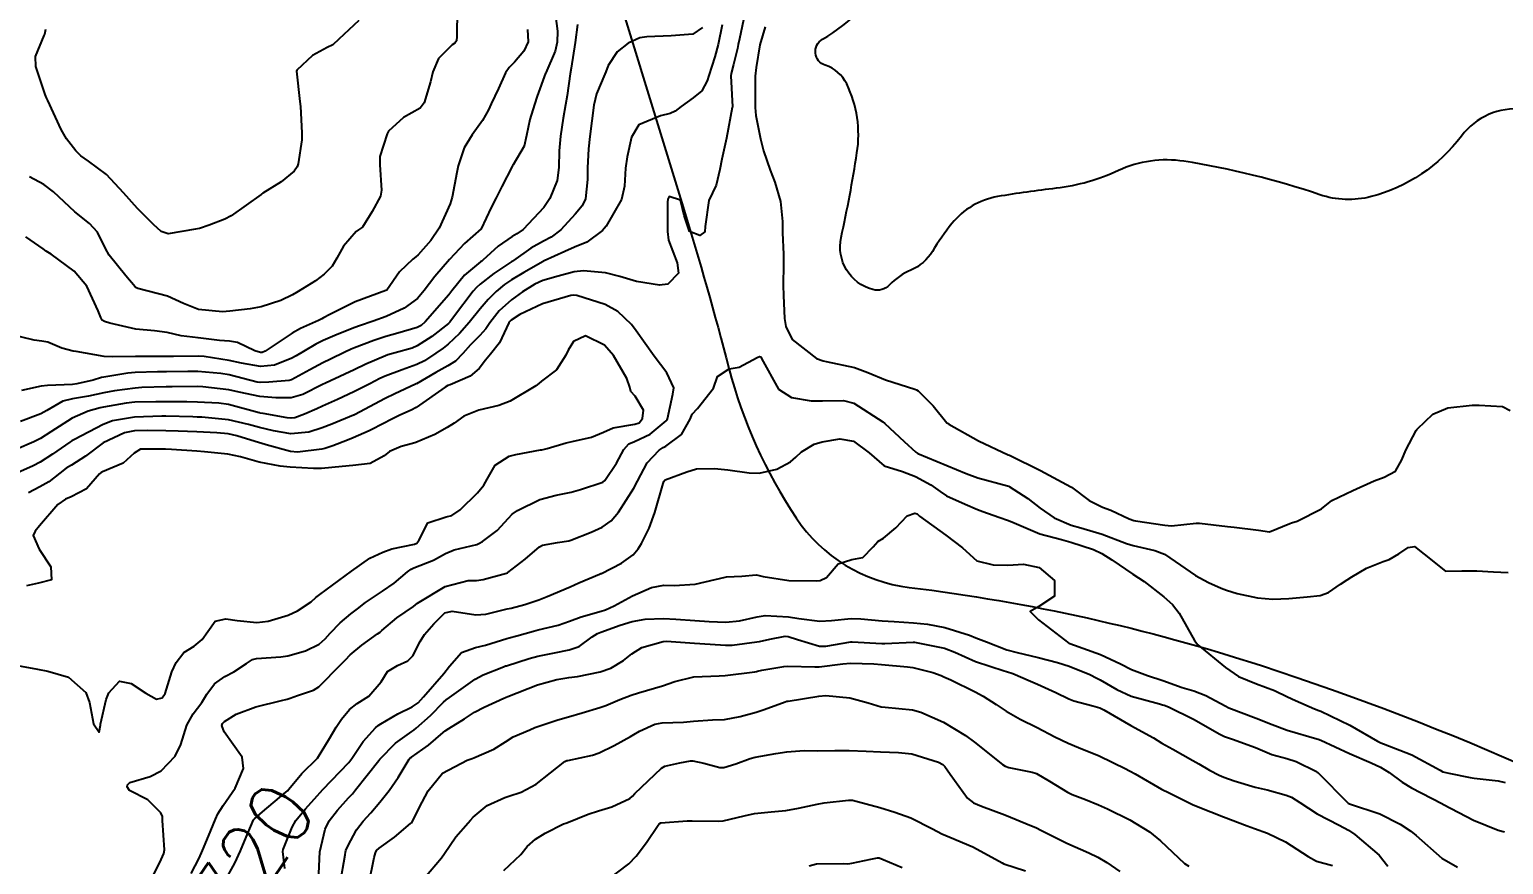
# Model space of a CAD drawing. Header units: metres. Extents: x 318500 to 325275, y 7408834 to 7428799.
# Drawn here: x 320040.2 to 320134.5, y 7413261.7 to 7413315.1 of the extents above; entities that cross this region are included whole.
import ezdxf
from ezdxf.enums import TextEntityAlignment as Align

# ---------------------------------------------------------------- set-up
doc = ezdxf.new("R2010")
doc.units = ezdxf.units.M
doc.header["$MEASUREMENT"] = 0
for name, color, linetype in [('Cotas', 45, 'Continuous'), ('Curvas de Nivel 1m', 11, 'Continuous'), ('Curvas de Nivel 5m', 15, 'Continuous'), ('Hidrografia', 140, 'Continuous'), ('Vias Secundárias', 230, 'Continuous')]:
    doc.layers.add(name, color=color, linetype=linetype)
doc.styles.add('Style-STANDARD', font='STANDARD.shx')

msp = doc.modelspace()

# ---------------------------------------------------------------- linework, layer by layer
at = {"layer": 'Curvas de Nivel 1m', "flags": 128}
for points, elevation in [([(320073.798, 7413316.332), (320073.975, 7413315.047), (320073.953, 7413314.329), (320073.82, 7413313.753), (320073.22, 7413312.372), (320073.207, 7413312.353), (320072.675, 7413310.871), (320072.501, 7413310.35), (320072.206, 7413309.381), (320072, 7413308.358), (320071.841, 7413307.679), (320071.142, 7413306.481), (320071.094, 7413306.418), (320071.07, 7413306.371), (320070.406, 7413305.091), (320070.056, 7413304.381), (320069.733, 7413303.754), (320069.09, 7413302.39), (320068.031, 7413301.451), (320067.06, 7413300.42), (320066.126, 7413299.352), (320065.454, 7413298.444), (320065.025, 7413297.943), (320064.161, 7413297.316), (320063.013, 7413296.787), (320062.191, 7413296.482), (320061.316, 7413296.184), (320061.004, 7413296.075), (320059.882, 7413295.631), (320058.991, 7413295.246), (320058.513, 7413295.009), (320057.717, 7413294.543), (320057.251, 7413294.272), (320056.974, 7413294.12), (320055.871, 7413293.662), (320054.965, 7413293.584), (320053.766, 7413293.8), (320052.97, 7413293.974), (320051.369, 7413294.231), (320050.974, 7413294.256), (320049.404, 7413294.223), (320048.973, 7413294.219), (320047.429, 7413294.227), (320046.973, 7413294.23), (320045.482, 7413294.195), (320044.973, 7413294.22), (320043.177, 7413294.536), (320042.977, 7413294.57), (320042.261, 7413294.751), (320041.367, 7413295.147), (320040.984, 7413295.214), (320040.482, 7413295.278), (320038.988, 7413295.626)], 723), ([(320085.958, 7413316.17), (320085.627, 7413314.547), (320085.543, 7413314.176), (320085.489, 7413313.934), (320085.231, 7413312.906), (320085.08, 7413312.325), (320085.063, 7413312.182), (320085.171, 7413310.199), (320085.166, 7413310.18), (320085.163, 7413310.154), (320084.798, 7413308.186), (320084.49, 7413306.849), (320084.375, 7413306.191), (320084.125, 7413305.195), (320083.653, 7413304.202), (320083.428, 7413302.54), (320083.41, 7413302.205), (320083.086, 7413301.973), (320082.421, 7413302.217), (320082.074, 7413303.246), (320081.844, 7413304.223), (320081.113, 7413304.455), (320081.041, 7413304.301), (320081.027, 7413304.231), (320081.02, 7413304.142), (320081.011, 7413302.231), (320081.081, 7413301.658), (320081.638, 7413300.224), (320081.718, 7413299.555), (320081.039, 7413298.854), (320080.497, 7413298.78), (320079.041, 7413299.026), (320077.972, 7413299.35), (320077.049, 7413299.586), (320075.65, 7413299.705), (320075.05, 7413299.633), (320074.015, 7413299.356), (320073.041, 7413299.08), (320072.527, 7413298.859), (320071.727, 7413298.36), (320071.025, 7413297.858), (320070.249, 7413297.146), (320069.653, 7413296.384), (320069.392, 7413295.998), (320068.998, 7413295.572), (320068.412, 7413294.975), (320067.911, 7413294.406), (320067.459, 7413293.926), (320066.968, 7413293.617), (320066.2, 7413293.193), (320064.95, 7413292.477), (320064.934, 7413292.467), (320064.889, 7413292.451), (320063.572, 7413291.835), (320062.941, 7413291.531), (320060.983, 7413290.499), (320060.949, 7413290.48), (320060.93, 7413290.471), (320059.538, 7413289.903), (320058.917, 7413289.652), (320058.074, 7413289.377), (320056.911, 7413289.284), (320055.813, 7413289.466), (320054.911, 7413289.684), (320054.194, 7413289.872), (320052.916, 7413290.163), (320051.209, 7413290.335), (320050.917, 7413290.346), (320050.641, 7413290.358), (320048.917, 7413290.406), (320048.667, 7413290.414), (320046.917, 7413290.349), (320045.509, 7413290.109), (320044.912, 7413289.875), (320043.078, 7413288.914), (320042.901, 7413288.82), (320042.772, 7413288.742), (320041.67, 7413287.977), (320040.88, 7413287.467), (320040.423, 7413287.229), (320039.412, 7413286.785)], 719), ([(320075.261, 7413315.459), (320075.106, 7413314.312), (320074.859, 7413312.682), (320074.797, 7413312.316), (320074.595, 7413310.923), (320074.494, 7413310.32), (320074.339, 7413309.48), (320074.167, 7413308.325), (320074.09, 7413307.392), (320074.069, 7413306.326), (320073.964, 7413305.491), (320073.493, 7413304.334), (320073.104, 7413303.764), (320071.777, 7413302.36), (320071.375, 7413302.077), (320071.083, 7413301.907), (320070.172, 7413301.28), (320069.209, 7413300.389), (320069.129, 7413300.319), (320069.058, 7413300.271), (320068.018, 7413299.433), (320067.209, 7413298.417), (320067.028, 7413298.177), (320065.506, 7413296.443), (320065.243, 7413296.21), (320065.004, 7413296.083), (320063.75, 7413295.711), (320062.995, 7413295.495), (320062.227, 7413295.246), (320060.984, 7413294.786), (320060.784, 7413294.702), (320060.372, 7413294.509), (320059.442, 7413294.054), (320058.969, 7413293.819), (320058.126, 7413293.375), (320056.953, 7413292.731), (320056.814, 7413292.69), (320055.508, 7413292.572), (320054.95, 7413292.555), (320054.76, 7413292.583), (320052.957, 7413293.046), (320052.437, 7413293.136), (320050.959, 7413293.262), (320050.328, 7413293.271), (320048.959, 7413293.249), (320048.387, 7413293.24), (320046.958, 7413293.21), (320046.486, 7413293.166), (320044.953, 7413292.904), (320044.794, 7413292.871), (320044.267, 7413292.72), (320043.214, 7413292.468), (320042.945, 7413292.438), (320041.335, 7413292.373), (320040.943, 7413292.317), (320039.672, 7413292.05)], 722), ([(320061.262, 7413315.728), (320059.982, 7413314.519), (320059.6, 7413314.17), (320059.242, 7413314.003), (320058.293, 7413313.48), (320057.306, 7413312.549), (320057.282, 7413312.487), (320057.495, 7413310.547), (320057.524, 7413310.209), (320057.623, 7413308.545), (320057.623, 7413308.078), (320057.391, 7413306.547), (320057.32, 7413306.365), (320057.133, 7413306.089), (320056.289, 7413305.396), (320055.112, 7413304.682), (320055.06, 7413304.632), (320055.013, 7413304.581), (320053.089, 7413303.228), (320052.683, 7413303.017), (320051.677, 7413302.624), (320051.078, 7413302.419), (320050.806, 7413302.363), (320049.074, 7413302.08), (320048.624, 7413302.215), (320048.133, 7413302.674), (320047.095, 7413303.702), (320046.195, 7413304.699), (320045.127, 7413305.864), (320043.968, 7413306.728), (320043.471, 7413307.063), (320043.146, 7413307.379), (320042.558, 7413308.153), (320042.218, 7413308.754), (320041.361, 7413310.594), (320041.28, 7413310.769), (320041.193, 7413310.996), (320040.605, 7413312.776), (320040.579, 7413313.424), (320041.135, 7413314.771), (320041.167, 7413314.845), (320041.246, 7413315.17)], 726), ([(320083.261, 7413315.27), (320082.627, 7413314.846), (320081.255, 7413314.75), (320079.687, 7413314.686), (320079.254, 7413314.615), (320078.504, 7413314.271), (320077.804, 7413313.72), (320077.228, 7413312.843), (320077.079, 7413312.434), (320077.015, 7413312.292), (320076.472, 7413311.026), (320076.308, 7413310.299), (320076.174, 7413309.307), (320076.036, 7413308.301), (320075.954, 7413307.506), (320075.893, 7413306.302), (320075.892, 7413305.539), (320075.767, 7413304.303), (320075.545, 7413303.867), (320075.1, 7413303.328), (320074.191, 7413302.323), (320073.564, 7413301.852), (320073.079, 7413301.606), (320072.264, 7413301.161), (320071.153, 7413300.369), (320071.096, 7413300.333), (320071.059, 7413300.308), (320069.893, 7413299.536), (320069.037, 7413298.86), (320068.791, 7413298.637), (320068.588, 7413298.397), (320067.33, 7413296.732), (320067.083, 7413296.419), (320067.051, 7413296.378), (320067.009, 7413296.343), (320065.933, 7413295.499), (320064.987, 7413294.898), (320064.671, 7413294.767), (320063.592, 7413294.464), (320063.123, 7413294.323), (320062.977, 7413294.274), (320061.715, 7413293.742), (320060.963, 7413293.377), (320060.378, 7413293.089), (320059.129, 7413292.527), (320058.949, 7413292.44), (320057.691, 7413291.794), (320056.94, 7413291.585), (320055.953, 7413291.583), (320054.936, 7413291.675), (320053.598, 7413291.942), (320052.942, 7413292.085), (320051.292, 7413292.279), (320050.945, 7413292.296), (320049.32, 7413292.279), (320048.944, 7413292.273), (320047.385, 7413292.242), (320046.943, 7413292.207), (320045.623, 7413292.02), (320044.938, 7413291.894), (320043.966, 7413291.693), (320042.932, 7413291.513), (320042.318, 7413291.361), (320041.304, 7413290.764), (320040.918, 7413290.546), (320039.62, 7413290.076)], 721), ([(320072.049, 7413315.149), (320072.102, 7413314.357), (320071.832, 7413313.77), (320071.23, 7413313.064), (320070.886, 7413312.712), (320070.65, 7413312.376), (320070.208, 7413311.377), (320069.743, 7413310.384), (320069.559, 7413310.014), (320069.179, 7413309.328), (320068.516, 7413308.4), (320067.995, 7413307.57), (320067.62, 7413306.413), (320067.541, 7413306.007), (320067.229, 7413304.418), (320067.106, 7413303.993), (320066.415, 7413302.43), (320065.872, 7413301.644), (320065.064, 7413300.737), (320064.914, 7413300.6), (320064.714, 7413300.453), (320063.877, 7413299.632), (320063.051, 7413298.47), (320063.001, 7413298.441), (320061.022, 7413297.73), (320059.412, 7413296.922), (320059.012, 7413296.704), (320058.902, 7413296.64), (320058.691, 7413296.533), (320057.53, 7413296.016), (320056.998, 7413295.718), (320055.264, 7413294.576), (320055.074, 7413294.483), (320054.978, 7413294.478), (320054.619, 7413294.585), (320053.508, 7413295.125), (320052.986, 7413295.21), (320052.345, 7413295.258), (320050.988, 7413295.414), (320049.893, 7413295.551), (320048.991, 7413295.754), (320048.182, 7413295.862), (320046.993, 7413295.967), (320045.34, 7413296.363), (320044.997, 7413296.456), (320044.845, 7413296.559), (320044.755, 7413296.714), (320044.577, 7413297.146), (320043.869, 7413298.727), (320043.044, 7413299.677), (320041.581, 7413300.762), (320041.263, 7413300.968), (320041.063, 7413301.105), (320039.963, 7413301.889)], 724), ([(320087.262, 7413315.327), (320086.919, 7413314.155), (320086.68, 7413312.706), (320086.626, 7413312.159), (320086.624, 7413310.733), (320086.628, 7413310.158), (320086.665, 7413309.638), (320086.962, 7413308.153), (320087.159, 7413307.388), (320087.59, 7413306.145), (320087.892, 7413305.379), (320088.254, 7413304.139), (320088.368, 7413302.866), (320088.384, 7413302.137), (320088.429, 7413300.777), (320088.441, 7413300.136), (320088.416, 7413298.76), (320088.433, 7413298.136), (320088.497, 7413296.653), (320088.578, 7413296.134), (320088.998, 7413295.319), (320090.561, 7413294.106), (320090.978, 7413293.947), (320091.162, 7413293.912), (320092.972, 7413293.519), (320093.839, 7413293.19), (320094.96, 7413292.721), (320096.845, 7413292.128), (320096.951, 7413292.092), (320097.053, 7413292.018), (320098.006, 7413291.07), (320098.9, 7413289.99), (320098.93, 7413289.959), (320099.02, 7413289.897), (320100.913, 7413288.836), (320102.82, 7413287.941), (320102.9, 7413287.915), (320102.939, 7413287.9), (320104.885, 7413286.924), (320106.822, 7413285.89), (320106.87, 7413285.856), (320107.992, 7413285.004), (320108.857, 7413284.585), (320109.395, 7413284.391), (320110.554, 7413283.834), (320110.849, 7413283.737), (320110.965, 7413283.712), (320112.844, 7413283.423), (320113.261, 7413283.387), (320114.847, 7413283.563), (320115.055, 7413283.569), (320116.844, 7413283.345), (320117.287, 7413283.302), (320118.841, 7413283.103), (320119.545, 7413283.014), (320120.848, 7413283.541), (320120.955, 7413283.591), (320121.315, 7413283.693), (320122.858, 7413284.468), (320123.518, 7413285.009), (320124.87, 7413285.65), (320126.231, 7413286.278), (320126.883, 7413286.499), (320127.602, 7413286.897), (320127.996, 7413287.604), (320128.27, 7413288.24), (320128.928, 7413289.483), (320128.97, 7413289.548), (320129.001, 7413289.589), (320129.983, 7413290.536), (320130.944, 7413290.94), (320132.508, 7413291.109), (320132.946, 7413291.111), (320134.445, 7413291.018), (320134.943, 7413290.762)], 718), ([(320048.131, 7413261.061), (320048.538, 7413261.848), (320048.784, 7413262.419), (320048.825, 7413262.656), (320048.698, 7413264.538), (320048.704, 7413264.658), (320048.708, 7413264.785), (320048.584, 7413265.034), (320047.769, 7413265.85), (320046.598, 7413266.457), (320046.449, 7413266.692), (320046.467, 7413266.826), (320046.604, 7413266.978), (320047.922, 7413267.359), (320048.616, 7413267.721), (320049.507, 7413268.647), (320049.883, 7413269.399), (320050.259, 7413270.636), (320050.667, 7413271.359), (320051.209, 7413272.091), (320051.542, 7413272.621), (320052.035, 7413273.272), (320052.697, 7413273.742), (320053.264, 7413274.04), (320054.073, 7413274.59), (320054.455, 7413274.843), (320054.715, 7413274.897), (320056.271, 7413275.002), (320056.718, 7413275.077), (320057.858, 7413275.403), (320058.729, 7413275.829), (320059.106, 7413276.153), (320059.431, 7413276.52), (320060.07, 7413277.191), (320060.759, 7413277.766), (320061.172, 7413278.085), (320061.693, 7413278.486), (320062.777, 7413279.211), (320063.529, 7413279.716), (320064.386, 7413280.454), (320064.618, 7413280.627), (320064.794, 7413280.697), (320066.048, 7413281.184), (320066.808, 7413281.62), (320067.361, 7413281.862), (320068.817, 7413282.203), (320068.953, 7413282.253), (320069.185, 7413282.386), (320070.11, 7413283.098), (320070.843, 7413283.891), (320071.08, 7413284.133), (320071.413, 7413284.362), (320072.857, 7413285.065), (320073.897, 7413285.361), (320074.862, 7413285.553), (320075.458, 7413285.711), (320076.869, 7413286.179), (320076.999, 7413286.288), (320077.76, 7413287.404), (320078.22, 7413288.27), (320078.539, 7413288.632), (320078.908, 7413288.785), (320079.902, 7413289.258), (320080.928, 7413290.112), (320080.986, 7413290.172), (320081.014, 7413290.229), (320081.365, 7413291.807), (320081.424, 7413292.225), (320080.964, 7413293.186), (320080.173, 7413294.242), (320079.004, 7413295.875), (320078.71, 7413296.265), (320077.848, 7413297.108), (320077.023, 7413297.561), (320075.218, 7413298.118), (320075.028, 7413298.142), (320074.833, 7413298.118), (320073.023, 7413297.592), (320071.572, 7413296.918), (320071.012, 7413296.549), (320070.917, 7413296.465), (320070.856, 7413296.372), (320070.26, 7413295.108), (320069.699, 7413294.383), (320069.364, 7413293.996), (320068.966, 7413293.457), (320068.397, 7413292.96), (320067.099, 7413292.418), (320066.949, 7413292.368), (320066.794, 7413292.267), (320064.935, 7413290.962), (320064.604, 7413290.783), (320063.893, 7413290.46), (320063.241, 7413290.151), (320062.923, 7413289.99), (320061.923, 7413289.477), (320060.908, 7413289.018), (320060.537, 7413288.874), (320059.605, 7413288.519), (320059.087, 7413288.338), (320058.896, 7413288.296), (320057.334, 7413288.105), (320056.894, 7413288.136), (320055.331, 7413288.574), (320054.995, 7413288.672), (320054.901, 7413288.702), (320053.452, 7413289.148), (320052.907, 7413289.275), (320052.179, 7413289.346), (320050.908, 7413289.403), (320049.706, 7413289.446), (320048.908, 7413289.474), (320047.731, 7413289.5), (320046.908, 7413289.478), (320046.271, 7413289.332), (320044.9, 7413288.71), (320043.769, 7413287.845), (320042.878, 7413287.282), (320042.547, 7413287.073), (320042.132, 7413286.751), (320041.423, 7413286.2), (320040.857, 7413285.892), (320040.128, 7413285.5)], 718), ([(320038.952, 7413274.542), (320040.702, 7413274.216), (320041.361, 7413274.1), (320042.695, 7413273.708), (320043.795, 7413272.723), (320044.04, 7413272.086), (320044.296, 7413270.715), (320044.652, 7413270.189), (320044.732, 7413270.637), (320044.738, 7413270.709), (320045.095, 7413272.286), (320045.262, 7413272.704), (320045.939, 7413273.45), (320046.689, 7413273.296), (320047.634, 7413272.676), (320048.319, 7413272.308), (320048.677, 7413272.389), (320048.878, 7413272.657), (320049.301, 7413274.051), (320049.568, 7413274.647), (320050.071, 7413275.288), (320050.726, 7413275.692), (320051.248, 7413276.109), (320051.605, 7413276.621), (320052.08, 7413277.283), (320052.748, 7413277.445), (320053.473, 7413277.325), (320054.746, 7413277.197), (320055.464, 7413277.286), (320056.751, 7413277.68), (320057.348, 7413277.95), (320058.206, 7413278.536), (320058.509, 7413278.797), (320058.775, 7413279), (320060.79, 7413280.5), (320061.964, 7413281.321), (320062.809, 7413281.715), (320063.366, 7413281.911), (320064.817, 7413282.221), (320064.984, 7413282.281), (320065.111, 7413282.446), (320065.682, 7413283.592), (320066.843, 7413283.966), (320067.206, 7413284.053), (320067.748, 7413284.407), (320068.861, 7413285.505), (320069.263, 7413285.989), (320069.481, 7413286.384), (320069.992, 7413287.271), (320070.892, 7413287.841), (320071.306, 7413287.952), (320072.899, 7413288.247), (320072.977, 7413288.261), (320073.322, 7413288.334), (320074.53, 7413288.691), (320074.907, 7413288.777), (320076.152, 7413289.057), (320076.917, 7413289.393), (320077.539, 7413289.663), (320078.924, 7413289.891), (320079.197, 7413289.985), (320079.42, 7413290.253), (320079.477, 7413290.793), (320078.944, 7413291.681), (320078.662, 7413291.98), (320078.603, 7413292.265), (320078.415, 7413292.811), (320077.555, 7413294.281), (320076.99, 7413294.954), (320075.764, 7413295.537), (320074.993, 7413295.191), (320074.666, 7413294.634), (320074.508, 7413294.317), (320073.914, 7413293.378), (320072.954, 7413292.64), (320072.792, 7413292.503), (320072.591, 7413292.345), (320070.94, 7413291.36), (320070.227, 7413291.088), (320068.934, 7413290.789), (320067.982, 7413290.404), (320067.373, 7413289.963), (320066.919, 7413289.674), (320066.118, 7413289.226), (320064.904, 7413288.715), (320064.695, 7413288.661), (320063.982, 7413288.459), (320063.225, 7413288.137), (320062.891, 7413287.874), (320061.985, 7413287.382), (320060.881, 7413287.247), (320060.196, 7413287.194), (320058.878, 7413287.067), (320058.364, 7413287.049), (320056.879, 7413287.133), (320056.231, 7413287.209), (320054.883, 7413287.461), (320053.688, 7413287.798), (320052.89, 7413287.977), (320051.396, 7413288.122), (320050.893, 7413288.175), (320049.271, 7413288.277), (320048.894, 7413288.286), (320047.293, 7413288.286), (320046.89, 7413288.044), (320046.184, 7413287.394), (320044.872, 7413286.848), (320044.777, 7413286.806), (320044.674, 7413286.713), (320043.83, 7413285.75), (320042.848, 7413285.253), (320042.499, 7413285.091), (320042.009, 7413284.752), (320040.826, 7413283.39), (320040.551, 7413283.044), (320040.422, 7413282.774), (320040.807, 7413281.898), (320041.548, 7413280.759), (320041.603, 7413279.932), (320040.774, 7413279.726), (320040.006, 7413279.543)], 717), ([(320050.528, 7413261.142), (320051.042, 7413262.125), (320051.271, 7413262.623), (320051.647, 7413263.536), (320052.093, 7413264.615), (320052.243, 7413264.954), (320052.589, 7413265.493), (320053.351, 7413266.599), (320053.887, 7413267.859), (320053.795, 7413268.593), (320052.654, 7413270.202), (320052.507, 7413270.612), (320052.54, 7413270.733), (320052.663, 7413270.867), (320053.407, 7413271.339), (320054.672, 7413271.816), (320056.326, 7413272.204), (320056.678, 7413272.303), (320056.861, 7413272.365), (320057.335, 7413272.543), (320058.354, 7413272.873), (320058.695, 7413273.08), (320060.115, 7413274.509), (320060.401, 7413274.818), (320060.72, 7413275.139), (320061.456, 7413275.762), (320062.454, 7413276.474), (320062.62, 7413276.593), (320062.743, 7413276.702), (320063.705, 7413277.511), (320064.767, 7413278.231), (320064.885, 7413278.332), (320065.018, 7413278.446), (320066.781, 7413279.499), (320068.269, 7413279.882), (320068.785, 7413279.888), (320069.224, 7413279.947), (320070.707, 7413280.371), (320070.77, 7413280.39), (320070.79, 7413280.403), (320071.905, 7413281.252), (320072.816, 7413282.043), (320073.009, 7413282.145), (320073.982, 7413282.323), (320074.693, 7413282.44), (320074.823, 7413282.478), (320076.138, 7413282.989), (320076.835, 7413283.295), (320077.414, 7413283.709), (320077.878, 7413284.275), (320078.865, 7413285.805), (320079.088, 7413286.257), (320079.711, 7413287.424), (320080.489, 7413288.236), (320080.735, 7413288.4), (320080.904, 7413288.495), (320081.911, 7413289.224), (320082.458, 7413290.215), (320082.605, 7413290.542), (320082.937, 7413290.895), (320083.966, 7413292.195), (320084.212, 7413292.94), (320084.969, 7413293.431), (320085.596, 7413293.545), (320086.752, 7413294.153), (320086.903, 7413294.23), (320086.981, 7413294.195), (320087.012, 7413294.15), (320087.04, 7413294.089), (320088.118, 7413292.138), (320088.945, 7413291.6), (320090.219, 7413291.387), (320090.943, 7413291.395), (320092.271, 7413291.407), (320092.942, 7413291.231), (320094.791, 7413290.051), (320094.928, 7413289.935), (320096.157, 7413288.786), (320096.901, 7413288.1), (320097.043, 7413288.018), (320098.889, 7413287.244), (320100.124, 7413286.735), (320100.877, 7413286.467), (320102.78, 7413285.941), (320102.854, 7413285.924), (320102.87, 7413285.914), (320104.083, 7413285.143), (320104.856, 7413284.517), (320105.755, 7413283.901), (320106.843, 7413283.443), (320107.458, 7413283.264), (320108.835, 7413282.859), (320110.396, 7413282.267), (320110.824, 7413282.129), (320112.2, 7413281.816), (320112.817, 7413281.578), (320113.501, 7413281.108), (320114.796, 7413280.209), (320115.63, 7413279.767), (320116.436, 7413279.405), (320116.785, 7413279.264), (320117.463, 7413279.064), (320118.781, 7413278.788), (320119.759, 7413278.694), (320120.78, 7413278.749), (320121.957, 7413278.858), (320122.783, 7413278.93), (320123.315, 7413279.134), (320124.086, 7413279.657), (320124.504, 7413279.943), (320124.797, 7413280.129), (320125.751, 7413280.691), (320126.812, 7413281.116), (320127.201, 7413281.227), (320127.809, 7413281.605), (320128.412, 7413282.01), (320128.827, 7413282.059), (320129.446, 7413281.584), (320130.804, 7413280.486), (320131.849, 7413280.51), (320132.805, 7413280.514), (320133.882, 7413280.445), (320134.803, 7413280.401)], 719), ([(320056.534, 7413261.462), (320056.392, 7413262.552), (320056.418, 7413262.686), (320056.557, 7413263.001), (320057, 7413264.12), (320057.238, 7413264.543), (320057.848, 7413265.277), (320058.604, 7413266.112), (320058.797, 7413266.337), (320058.971, 7413266.525), (320060.628, 7413268.256), (320060.81, 7413268.497), (320061.536, 7413269.597), (320062.331, 7413270.475), (320062.51, 7413270.624), (320062.664, 7413270.73), (320063.768, 7413271.364), (320064.68, 7413271.799), (320065.064, 7413272.065), (320065.411, 7413272.439), (320066.705, 7413273.942), (320067.073, 7413274.415), (320067.831, 7413275.296), (320068.728, 7413275.609), (320069.362, 7413275.753), (320070.737, 7413276.182), (320070.883, 7413276.222), (320071.379, 7413276.36), (320072.435, 7413276.655), (320072.746, 7413276.734), (320074.03, 7413277.042), (320074.755, 7413277.292), (320075.488, 7413277.574), (320076.764, 7413277.921), (320077.042, 7413278.009), (320077.6, 7413278.278), (320078.777, 7413278.917), (320079.99, 7413279.45), (320080.784, 7413279.593), (320081.436, 7413279.571), (320082.785, 7413279.66), (320084.712, 7413280.104), (320084.789, 7413280.119), (320085.776, 7413280.165), (320086.696, 7413280.247), (320086.791, 7413280.244), (320087.137, 7413280.147), (320088.788, 7413279.899), (320090.557, 7413279.873), (320090.788, 7413279.9), (320091.185, 7413280.094), (320091.937, 7413280.949), (320092.808, 7413281.239), (320093.514, 7413281.358), (320094.173, 7413282.056), (320094.486, 7413282.392), (320094.828, 7413282.603), (320095.621, 7413283.256), (320096.355, 7413284.027), (320096.852, 7413284.196), (320096.983, 7413284.15), (320097.145, 7413284.016), (320098.832, 7413282.802), (320099.898, 7413281.979), (320100.808, 7413281.147), (320101.854, 7413280.905), (320102.804, 7413280.872), (320103.794, 7413280.936), (320104.802, 7413280.732), (320105.79, 7413279.9), (320105.79, 7413278.89), (320104.773, 7413278.225), (320104.229, 7413277.918), (320104.762, 7413277.384), (320106.706, 7413275.89), (320106.74, 7413275.875), (320106.758, 7413275.871), (320108.73, 7413275.165), (320110.004, 7413274.558), (320110.716, 7413274.207), (320111.728, 7413273.82), (320112.707, 7413273.485), (320113.96, 7413273.048), (320114.7, 7413272.823), (320115.473, 7413272.544), (320116.691, 7413271.874), (320116.94, 7413271.748), (320118.68, 7413271.084), (320119.718, 7413270.671), (320120.669, 7413270.325), (320122.569, 7413269.764), (320122.661, 7413269.736), (320122.816, 7413269.668), (320124.648, 7413268.83), (320126.047, 7413268.221), (320126.635, 7413267.95), (320127.202, 7413267.611), (320128.021, 7413266.996), (320128.62, 7413266.628), (320130.565, 7413265.616), (320130.61, 7413265.594), (320130.627, 7413265.586), (320130.665, 7413265.569), (320132.595, 7413264.549), (320134.175, 7413263.927), (320134.585, 7413263.817)], 721), ([(320058.674, 7413260.679), (320058.763, 7413262.527), (320059.102, 7413263.992), (320059.369, 7413264.518), (320059.898, 7413265.203), (320060.602, 7413265.983), (320060.849, 7413266.253), (320061.047, 7413266.493), (320062.539, 7413268.381), (320062.612, 7413268.47), (320063.618, 7413269.488), (320064.657, 7413270.238), (320064.781, 7413270.326), (320064.931, 7413270.446), (320065.857, 7413271.248), (320066.685, 7413272.104), (320066.852, 7413272.253), (320067.062, 7413272.414), (320068.702, 7413273.583), (320069.229, 7413273.861), (320070.526, 7413274.372), (320070.658, 7413274.423), (320070.711, 7413274.438), (320072.17, 7413274.896), (320072.721, 7413275.043), (320073.776, 7413275.273), (320074.727, 7413275.458), (320075.359, 7413275.675), (320076.201, 7413276.295), (320076.531, 7413276.505), (320076.744, 7413276.587), (320077.996, 7413277.027), (320078.755, 7413277.277), (320079.586, 7413277.419), (320080.758, 7413277.458), (320081.553, 7413277.427), (320082.757, 7413277.33), (320083.692, 7413277.26), (320084.756, 7413277.22), (320085.618, 7413277.306), (320086.761, 7413277.572), (320087.262, 7413277.645), (320088.762, 7413277.57), (320089.423, 7413277.457), (320090.758, 7413277.286), (320091.505, 7413277.342), (320092.761, 7413277.457), (320093.391, 7413277.433), (320094.759, 7413277.307), (320095.53, 7413277.267), (320096.758, 7413277.187), (320097.661, 7413277.102), (320098.754, 7413276.893), (320100.335, 7413276.385), (320100.744, 7413276.234), (320101.431, 7413275.96), (320102.733, 7413275.465), (320103.381, 7413275.28), (320104.726, 7413274.965), (320105.974, 7413274.645), (320106.718, 7413274.412), (320108.034, 7413273.87), (320108.492, 7413273.648), (320108.707, 7413273.533), (320109.776, 7413272.919), (320110.697, 7413272.493), (320112.507, 7413271.997), (320112.691, 7413271.947), (320112.795, 7413271.913), (320113.08, 7413271.804), (320114.678, 7413271.012), (320116.362, 7413270.057), (320116.662, 7413269.913), (320117.171, 7413269.745), (320118.652, 7413269.205), (320119.693, 7413268.761), (320120.642, 7413268.495), (320121.252, 7413268.304), (320122.544, 7413267.671), (320122.598, 7413267.638), (320122.629, 7413267.615), (320124.57, 7413265.65), (320124.61, 7413265.619), (320124.66, 7413265.599), (320126.6, 7413264.957), (320127.896, 7413264.295), (320128.584, 7413263.861), (320128.927, 7413263.587), (320130.558, 7413262.132), (320131.564, 7413261.555)], 722), ([(320060.065, 7413260.507), (320060.38, 7413262.335), (320060.403, 7413262.502), (320060.434, 7413262.619), (320060.556, 7413262.896), (320061.117, 7413263.947), (320061.538, 7413264.486), (320062.037, 7413265.029), (320062.599, 7413265.712), (320062.94, 7413266.131), (320063.199, 7413266.464), (320063.792, 7413267.284), (320064.479, 7413268.452), (320064.546, 7413268.536), (320064.632, 7413268.597), (320065.72, 7413269.358), (320066.656, 7413270.167), (320066.796, 7413270.28), (320067.025, 7413270.415), (320068.027, 7413271.043), (320068.676, 7413271.458), (320069.283, 7413271.782), (320070.553, 7413272.371), (320070.648, 7413272.413), (320070.691, 7413272.429), (320070.796, 7413272.473), (320072.699, 7413273.225), (320073.937, 7413273.557), (320074.704, 7413273.678), (320075.254, 7413273.755), (320076.708, 7413274.048), (320077.381, 7413274.28), (320078.208, 7413274.777), (320078.724, 7413275.21), (320079.369, 7413275.612), (320080.737, 7413275.998), (320080.956, 7413276.009), (320082.735, 7413275.88), (320083.087, 7413275.852), (320084.733, 7413275.746), (320085.148, 7413275.76), (320086.737, 7413275.965), (320086.894, 7413275.992), (320087.557, 7413276.142), (320088.547, 7413276.328), (320088.743, 7413276.311), (320089.345, 7413276.121), (320090.734, 7413275.698), (320091.14, 7413275.688), (320092.738, 7413275.965), (320092.835, 7413275.973), (320094.737, 7413275.858), (320094.93, 7413275.854), (320096.739, 7413275.941), (320096.816, 7413275.942), (320098.734, 7413275.571), (320099.403, 7413275.311), (320100.721, 7413274.701), (320102.551, 7413274.104), (320102.712, 7413274.061), (320103.109, 7413273.934), (320104.249, 7413273.461), (320104.703, 7413273.256), (320105.861, 7413272.736), (320106.694, 7413272.32), (320107.007, 7413272.199), (320108.223, 7413271.867), (320108.688, 7413271.735), (320108.93, 7413271.613), (320110.672, 7413270.614), (320112.108, 7413269.816), (320112.655, 7413269.493), (320113.358, 7413269.091), (320114.639, 7413268.379), (320115.017, 7413268.155), (320115.698, 7413267.764), (320116.317, 7413267.445), (320116.626, 7413267.315), (320117.283, 7413267.084), (320118.619, 7413266.674), (320119.392, 7413266.493), (320120.615, 7413266.166), (320120.939, 7413266.021), (320121.469, 7413265.687), (320122.599, 7413264.96), (320123.996, 7413264.248), (320124.584, 7413263.916), (320125, 7413263.644), (320126.56, 7413262.314), (320127.105, 7413261.612)], 723), ([(320061.901, 7413260.479), (320062.245, 7413262.172), (320062.329, 7413262.473), (320062.404, 7413262.62), (320062.555, 7413262.776), (320063.546, 7413263.48), (320064.578, 7413264.34), (320064.634, 7413264.395), (320064.674, 7413264.449), (320065.323, 7413265.715), (320065.691, 7413266.434), (320066.621, 7413267.568), (320068.197, 7413268.396), (320068.521, 7413268.502), (320068.632, 7413268.544), (320069.908, 7413269.111), (320070.648, 7413269.569), (320071.135, 7413269.881), (320072.21, 7413270.347), (320072.526, 7413270.478), (320072.663, 7413270.535), (320074.008, 7413270.981), (320074.673, 7413271.159), (320075.563, 7413271.415), (320076.682, 7413271.757), (320077.066, 7413271.903), (320077.966, 7413272.271), (320078.693, 7413272.553), (320079.153, 7413272.712), (320080.699, 7413273.162), (320081.492, 7413273.432), (320082.705, 7413273.727), (320084.316, 7413273.796), (320084.706, 7413273.81), (320086.612, 7413274.055), (320086.709, 7413274.074), (320086.767, 7413274.092), (320087.056, 7413274.147), (320088.452, 7413274.395), (320088.714, 7413274.422), (320090.443, 7413274.375), (320090.714, 7413274.376), (320092.237, 7413274.558), (320092.718, 7413274.598), (320094.214, 7413274.558), (320094.717, 7413274.52), (320096.377, 7413274.364), (320096.714, 7413274.317), (320097.989, 7413274.001), (320098.526, 7413273.81), (320098.707, 7413273.736), (320099.152, 7413273.539), (320100.698, 7413272.763), (320101.221, 7413272.488), (320102.049, 7413271.95), (320102.684, 7413271.524), (320103.576, 7413271.027), (320104.669, 7413270.48), (320105.801, 7413269.899), (320106.654, 7413269.485), (320107.313, 7413269.218), (320108.642, 7413268.673), (320110.343, 7413267.834), (320110.533, 7413267.735), (320110.629, 7413267.685), (320110.939, 7413267.515), (320112.617, 7413266.549), (320113.111, 7413266.299), (320114.149, 7413265.787), (320114.607, 7413265.565), (320114.975, 7413265.404), (320116.595, 7413264.777), (320118.117, 7413264.205), (320118.585, 7413264.031), (320119.415, 7413263.717), (320120.572, 7413263.171), (320122.007, 7413262.229), (320122.554, 7413261.942), (320123.579, 7413261.66)], 724), ([(320070.54, 7413261.336), (320071.624, 7413262.354), (320072.037, 7413262.868), (320072.565, 7413263.337), (320073.185, 7413263.716), (320074.371, 7413264.313), (320074.518, 7413264.374), (320074.581, 7413264.396), (320075.936, 7413264.951), (320076.593, 7413265.159), (320077.463, 7413265.411), (320078.605, 7413265.941), (320078.772, 7413266.093), (320078.918, 7413266.255), (320080.627, 7413267.893), (320080.841, 7413268.014), (320081.8, 7413268.218), (320082.489, 7413268.354), (320082.632, 7413268.353), (320083.345, 7413268.199), (320084.374, 7413267.931), (320084.627, 7413267.927), (320085.39, 7413268.169), (320086.296, 7413268.494), (320086.636, 7413268.582), (320087.955, 7413268.822), (320088.642, 7413268.93), (320089.752, 7413269.005), (320090.643, 7413268.997), (320091.722, 7413269.006), (320092.644, 7413269.009), (320093.72, 7413268.983), (320094.643, 7413268.934), (320095.798, 7413268.877), (320096.642, 7413268.802), (320098.357, 7413268.271), (320098.632, 7413268.112), (320098.759, 7413267.989), (320099.101, 7413267.509), (320100.216, 7413265.974), (320100.605, 7413265.66), (320101.117, 7413265.448), (320102.594, 7413264.904), (320104.299, 7413264.2), (320104.583, 7413264.086), (320104.948, 7413263.906), (320106.568, 7413263.081), (320107.97, 7413262.458), (320108.555, 7413262.192), (320109.136, 7413261.851), (320109.97, 7413261.265)], 726), ([(320076.595, 7413260.289), (320078.545, 7413261.772), (320079.018, 7413262.253), (320079.679, 7413263.128), (320080.422, 7413264.232), (320080.489, 7413264.324), (320080.582, 7413264.396), (320082.284, 7413264.514), (320082.585, 7413264.514), (320084.281, 7413264.488), (320084.585, 7413264.516), (320085.921, 7413264.829), (320086.592, 7413264.975), (320087.65, 7413265.084), (320088.596, 7413265.186), (320089.394, 7413265.322), (320090.602, 7413265.582), (320091.038, 7413265.659), (320092.607, 7413265.847), (320092.844, 7413265.83), (320094.6, 7413265.362), (320095.559, 7413265.072), (320096.59, 7413264.699), (320097.977, 7413263.999), (320098.576, 7413263.692), (320099.077, 7413263.48), (320100.563, 7413262.845), (320102.234, 7413261.945), (320102.432, 7413261.825), (320102.548, 7413261.774), (320103.933, 7413261.308)], 727), ([(320090.083, 7413261.645), (320090.547, 7413261.774), (320092.251, 7413261.778), (320092.547, 7413261.774), (320092.818, 7413261.797), (320094.023, 7413262.055), (320094.458, 7413262.145), (320094.551, 7413262.141), (320094.827, 7413262.046), (320096.041, 7413261.523)], 728)]:
    msp.add_lwpolyline(points, dxfattribs=dict(at, elevation=elevation))
at = {"layer": 'Curvas de Nivel 5m', "flags": 128}
for points, elevation in [([(320067.556, 7413316.416), (320067.531, 7413314.694), (320067.52, 7413314.416), (320067.4, 7413314.265), (320067.246, 7413314.161), (320066.367, 7413313.298), (320066.009, 7413312.438), (320065.851, 7413311.799), (320065.452, 7413310.446), (320065.187, 7413310.118), (320064.119, 7413309.523), (320063.172, 7413308.645), (320063.071, 7413308.471), (320062.607, 7413307.019), (320062.599, 7413306.478), (320062.725, 7413304.867), (320062.65, 7413304.477), (320062.114, 7413303.498), (320061.505, 7413302.494), (320061.25, 7413302.335), (320061.086, 7413302.229), (320060.289, 7413301.294), (320059.865, 7413300.518), (320059.564, 7413300.011), (320059.044, 7413299.489), (320058.499, 7413299.075), (320057.669, 7413298.544), (320057.266, 7413298.309), (320057.026, 7413298.178), (320056.264, 7413297.806), (320055.012, 7413297.394), (320054.317, 7413297.284), (320053.008, 7413297.13), (320052.539, 7413297.083), (320051.009, 7413297.229), (320050.039, 7413297.621), (320049.021, 7413298.085), (320047.133, 7413298.584), (320047.029, 7413298.621), (320046.948, 7413298.691), (320046.345, 7413299.392), (320045.295, 7413300.708), (320045.064, 7413301.133), (320044.533, 7413302.176), (320044.021, 7413302.726), (320043.091, 7413303.48), (320041.728, 7413304.761), (320041.117, 7413305.235), (320040.182, 7413305.721)], 725), ([(320084.511, 7413315.44), (320084.254, 7413314.195), (320084.043, 7413313.393), (320083.656, 7413312.203), (320083.55, 7413311.87), (320083.205, 7413311.23), (320082.648, 7413310.766), (320081.888, 7413310.223), (320081.499, 7413309.914), (320081.185, 7413309.776), (320080.568, 7413309.624), (320079.178, 7413309.056), (320078.722, 7413308.267), (320078.43, 7413306.991), (320078.336, 7413306.272), (320078.272, 7413305.123), (320078.075, 7413304.276), (320077.093, 7413302.57), (320076.971, 7413302.411), (320076.866, 7413302.292), (320075.849, 7413301.532), (320075.074, 7413301.213), (320074.438, 7413300.951), (320073.122, 7413300.339), (320073.077, 7413300.322), (320073.06, 7413300.313), (320071.814, 7413299.593), (320071.041, 7413299.128), (320070.59, 7413298.821), (320070.059, 7413298.38), (320069.538, 7413297.871), (320069.019, 7413297.269), (320068.334, 7413296.4), (320067.715, 7413295.694), (320066.989, 7413295.009), (320066.657, 7413294.753), (320066.194, 7413294.432), (320065.461, 7413293.954), (320064.969, 7413293.709), (320064.047, 7413293.375), (320062.958, 7413292.97), (320062.615, 7413292.815), (320061.973, 7413292.485), (320060.945, 7413291.953), (320059.904, 7413291.48), (320058.935, 7413291.043), (320058.584, 7413290.883), (320057.796, 7413290.541), (320057.174, 7413290.3), (320056.926, 7413290.273), (320056.678, 7413290.305), (320055.133, 7413290.577), (320054.949, 7413290.608), (320054.92, 7413290.612), (320054.881, 7413290.621), (320052.928, 7413291.144), (320052.305, 7413291.241), (320050.93, 7413291.305), (320050.252, 7413291.319), (320048.93, 7413291.331), (320048.266, 7413291.334), (320046.929, 7413291.298), (320046.384, 7413291.24), (320044.924, 7413290.974), (320044.705, 7413290.932), (320043.95, 7413290.725), (320042.915, 7413290.275), (320041.552, 7413289.406), (320040.902, 7413288.976), (320040.768, 7413288.905), (320040.47, 7413288.774), (320039.382, 7413288.296)], 720), ([(320052.675, 7413260.608), (320053.339, 7413261.797), (320053.687, 7413262.593), (320053.938, 7413263.21), (320054.528, 7413264.581), (320054.581, 7413264.649), (320055.102, 7413265.089), (320056.598, 7413266.343), (320056.704, 7413266.444), (320056.79, 7413266.548), (320057.623, 7413267.537), (320058.63, 7413268.53), (320059.377, 7413269.791), (320059.824, 7413270.513), (320060.161, 7413271.014), (320060.677, 7413271.646), (320061.158, 7413272.018), (320061.908, 7413272.482), (320062.699, 7413273.41), (320063.103, 7413274.069), (320063.738, 7413274.46), (320064.408, 7413274.76), (320064.719, 7413275.08), (320065.182, 7413275.994), (320065.477, 7413276.439), (320066.062, 7413277.119), (320066.761, 7413277.815), (320067.24, 7413277.936), (320068.759, 7413277.688), (320069.399, 7413277.745), (320070.766, 7413278.072), (320071.003, 7413278.129), (320071.877, 7413278.353), (320072.773, 7413278.658), (320073.323, 7413278.879), (320074.782, 7413279.497), (320075.35, 7413279.739), (320076.657, 7413280.291), (320076.75, 7413280.332), (320076.791, 7413280.348), (320078.08, 7413280.992), (320078.809, 7413281.54), (320079.143, 7413281.927), (320079.346, 7413282.252), (320079.844, 7413283.235), (320080.207, 7413284.24), (320080.742, 7413286.105), (320080.786, 7413286.231), (320080.816, 7413286.285), (320080.871, 7413286.327), (320082.258, 7413286.838), (320082.882, 7413287.034), (320084.027, 7413287.049), (320084.882, 7413286.97), (320086.252, 7413286.787), (320086.879, 7413286.753), (320088.005, 7413287.017), (320088.89, 7413287.49), (320089.232, 7413287.788), (320089.585, 7413288.12), (320090.392, 7413288.623), (320090.91, 7413288.774), (320092.041, 7413288.955), (320092.911, 7413288.808), (320093.917, 7413288.06), (320094.888, 7413287.236), (320096.052, 7413286.863), (320096.878, 7413286.544), (320097.867, 7413286.005), (320098.456, 7413285.586), (320098.863, 7413285.318), (320100.061, 7413284.775), (320100.855, 7413284.435), (320101.193, 7413284.304), (320102.22, 7413283.949), (320102.847, 7413283.726), (320103.205, 7413283.574), (320104.835, 7413282.884), (320106.218, 7413282.507), (320106.827, 7413282.345), (320108.279, 7413281.868), (320108.816, 7413281.626), (320109.453, 7413281.208), (320110.797, 7413280.305), (320111.51, 7413279.823), (320112.78, 7413278.853), (320113.329, 7413278.355), (320113.755, 7413277.795), (320114.744, 7413276.061), (320114.951, 7413275.777), (320116.719, 7413274.331), (320117.56, 7413273.742), (320118.705, 7413273.28), (320119.854, 7413272.865), (320120.697, 7413272.447), (320121.21, 7413272.207), (320122.414, 7413271.674), (320122.689, 7413271.583), (320122.817, 7413271.539), (320124.675, 7413270.641), (320126.454, 7413269.623), (320126.658, 7413269.51), (320126.836, 7413269.438), (320128.647, 7413268.743), (320130.455, 7413267.75), (320130.631, 7413267.656), (320131.017, 7413267.564), (320132.375, 7413267.292), (320132.627, 7413267.25), (320134.174, 7413267.065), (320134.625, 7413266.971)], 720), ([(320065.104, 7413260.441), (320066.547, 7413262.157), (320066.739, 7413262.417), (320067.48, 7413263.492), (320068.268, 7413264.395), (320068.416, 7413264.559), (320068.585, 7413264.752), (320069.483, 7413265.495), (320070.605, 7413266.019), (320070.873, 7413266.099), (320071.656, 7413266.354), (320072.615, 7413266.869), (320074.453, 7413268.313), (320074.571, 7413268.371), (320074.631, 7413268.385), (320076.215, 7413268.716), (320076.639, 7413268.857), (320077.594, 7413269.328), (320078.655, 7413269.921), (320078.867, 7413270.047), (320079.225, 7413270.252), (320080.208, 7413270.696), (320080.668, 7413270.777), (320082.05, 7413270.835), (320082.67, 7413270.898), (320083.894, 7413270.969), (320084.672, 7413271.002), (320085.659, 7413271.181), (320086.68, 7413271.467), (320087.196, 7413271.631), (320088.542, 7413272.131), (320088.652, 7413272.168), (320088.69, 7413272.176), (320088.744, 7413272.182), (320090.694, 7413272.502), (320091.145, 7413272.544), (320092.693, 7413272.383), (320093.855, 7413272.058), (320094.687, 7413271.819), (320094.948, 7413271.784), (320096.684, 7413271.61), (320097.233, 7413271.461), (320098.673, 7413270.829), (320100.089, 7413269.976), (320100.654, 7413269.555), (320102.449, 7413268.127), (320102.631, 7413268.013), (320102.853, 7413267.937), (320104.348, 7413267.635), (320104.626, 7413267.538), (320105.463, 7413267.06), (320106.615, 7413266.35), (320106.921, 7413266.193), (320107.774, 7413265.873), (320108.605, 7413265.538), (320109.17, 7413265.283), (320110.591, 7413264.584), (320111.869, 7413263.817), (320112.571, 7413263.234), (320114.107, 7413261.787), (320114.371, 7413261.605)], 725)]:
    msp.add_lwpolyline(points, dxfattribs=dict(at, elevation=elevation))
at = {"layer": 'Hidrografia'}
msp.add_lwpolyline([(320135.752, 7413310.051, 0.261048), (320131.821, 7413308.326, -0.168838), (320126.037, 7413304.455, -0.146766), (320122.761, 7413304.574, 0.04315), (320114.065, 7413306.716, 0.149384), (320109.877, 7413306.12, -0.08112), (320105.887, 7413304.989, 0.013788), (320102.134, 7413304.454, 0.184332), (320099.216, 7413302.729, 0.030581), (320097.965, 7413300.944, -0.154031), (320096.595, 7413299.755, 0.099232), (320095.225, 7413298.803, -0.27375), (320094.153, 7413298.506, -0.399886), (320092.128, 7413301.837, 0.014859), (320093.141, 7413307.25, 0.152477), (320092.485, 7413311.666, 0.20567), (320091.115, 7413312.856, -0.651352), (320090.936, 7413314.521, 0.135162), (320095.284, 7413318.923, 0.160432)], format="xyb", dxfattribs=at)
at = {"layer": 'Vias Secundárias'}
msp.add_lwpolyline([(320105.685, 7413605.783, 0.031386), (320101.509, 7413574.449), (320097.059, 7413536.87), (320091.628, 7413502.722), (320086.898, 7413487.853), (320074.785, 7413463.475), (320063.508, 7413441.754, 0.1324), (320061.279, 7413431.58, 0.0731), (320065.175, 7413411.709, -0.044091), (320067.543, 7413402.49, -0.074008), (320067.821, 7413384.565), (320069.071, 7413353.654), (320071.996, 7413336.77), (320076.587, 7413321.485), (320082.018, 7413303.788, -0.010607), (320084.942, 7413293.483, 0.083882), (320089.255, 7413283.895, 0.218169), (320096.49, 7413279.449, -0.048489), (320119.028, 7413274.446, -0.051645), (320153.598, 7413259.071, 0.050402)], format="xyb", dxfattribs=at)

# ---------------------------------------------------------------- texts
at = {"layer": 'Cotas', "style": 'Style-STANDARD'}
msp.add_text('720', height=4, rotation=55.8063, dxfattribs=at).set_placement((320054.438, 7413262.409, 720), align=Align.MIDDLE_CENTER)

doc.saveas('drawing.dxf')
